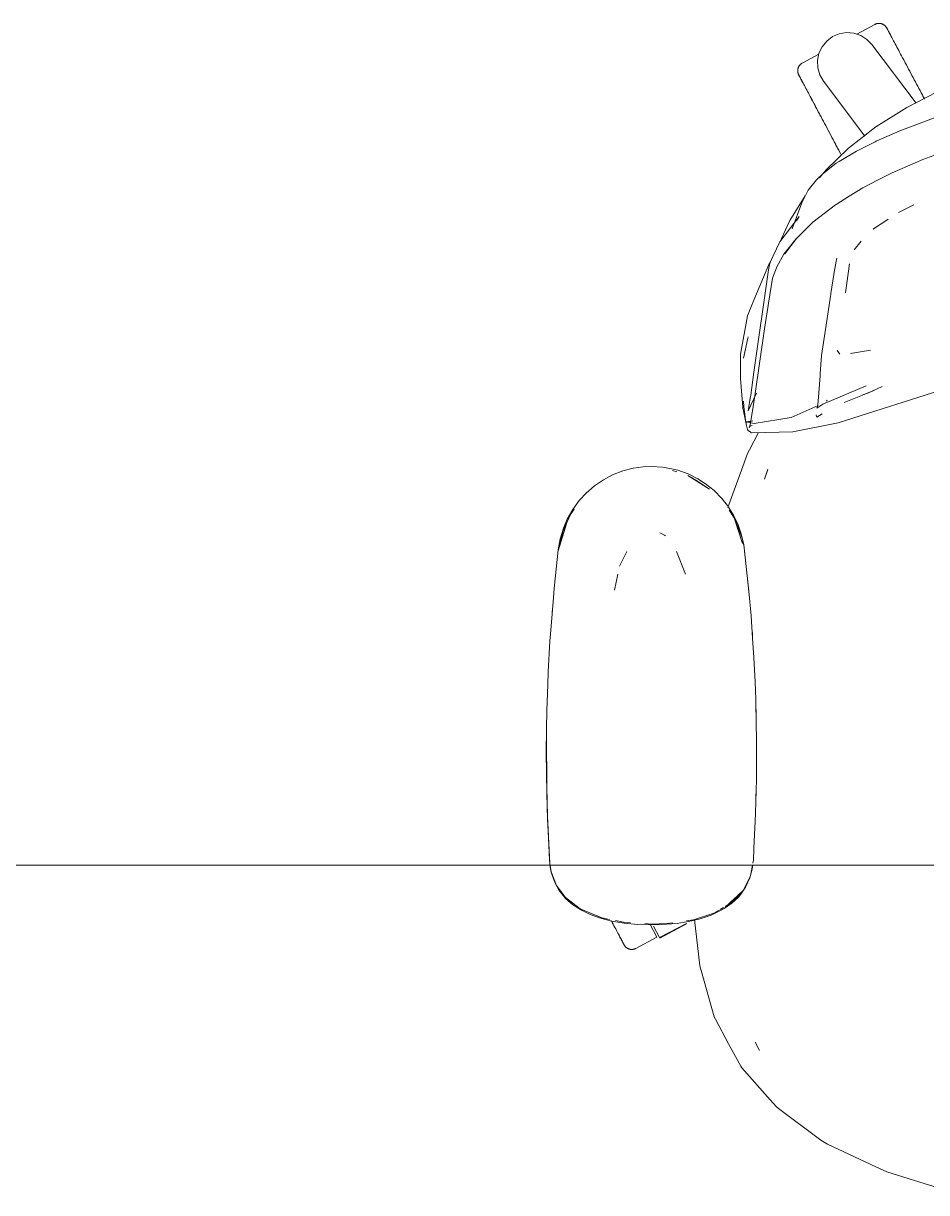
# Model space of a CAD drawing. Header units: millimetres. Extents: x 155927 to 317870, y -36033 to 97293.
# Drawn here: x 168592 to 169009, y 21777 to 22316 of the extents above; entities that cross this region are included whole.
import ezdxf

# ---------------------------------------------------------------- set-up
doc = ezdxf.new("R2010")
doc.units = ezdxf.units.MM
doc.header["$MEASUREMENT"] = 0
doc.layers.add('G-IMPT', color=8, linetype='CONTINUOUS', lineweight=9)
doc.layers.add('I-FURN', color=8, linetype='CONTINUOUS', lineweight=9)

msp = doc.modelspace()

# ---------------------------------------------------------------- linework, layer by layer
at = {"layer": 'G-IMPT'}
for p, q in [((169013.48, 22283.96), (168999.7, 22276.87)), ((168999.7, 22276.87), (168985.41, 22267.9)), ((169015.28, 22273.15), (169000.2, 22267.55)), ((168985.41, 22267.9), (168972.81, 22258.09)), ((168985.57, 22261.3), (168996.52, 22266.07)), ((168996.52, 22266.07), (169000.2, 22267.55)), ((168962.51, 22248.13), (168972.81, 22258.09)), ((168977.11, 22257.08), (168985.12, 22261.08)), ((168985.57, 22261.3), (168985.12, 22261.08)), ((169022.05, 22258.38), (169007.18, 22252.92)), ((168976.51, 22256.77), (168968.51, 22252.04)), ((168977.11, 22257.08), (168976.51, 22256.77)), ((169007.18, 22252.92), (168992.95, 22246.75)), ((168962.51, 22248.13), (168959.51, 22244.46)), ((168961.09, 22246.46), (168967.22, 22251.18)), ((168967.22, 22251.18), (168968.51, 22252.04)), ((168954.21, 22238.7), (168958.07, 22243.57)), ((168958.07, 22243.57), (168961.09, 22246.46)), ((168986.22, 22243.36), (168979.43, 22239.79)), ((168986.22, 22243.36), (168992.95, 22246.75)), ((168953.59, 22237.57), (168952.42, 22235.13)), ((168954.21, 22238.7), (168953.59, 22237.57)), ((168973.2, 22236.02), (168979.43, 22239.79)), ((168945.78, 22224.76), (168952.9, 22236.21)), ((168946.84, 22221), (168951.35, 22232.9)), ((168952.42, 22235.13), (168951.35, 22232.9)), ((168956.41, 22223.95), (168966.85, 22231.97)), ((168967.11, 22232.14), (168966.85, 22231.97)), ((168973.2, 22236.02), (168967.11, 22232.14)), ((168995.97, 22228.52), (169002.94, 22232.06)), ((168950.07, 22226.65), (168941.13, 22214.95)), ((168950.07, 22226.65), (168948.91, 22224.62)), ((168941.8, 22216.13), (168945.78, 22224.76)), ((168956.41, 22223.95), (168948.51, 22216.21)), ((168985.37, 22221.49), (168984.26, 22220.74)), ((168985.37, 22221.49), (168990.5, 22224.99)), ((168990.5, 22224.99), (168991.08, 22225.38)), ((168938.09, 22208.43), (168941.13, 22214.95)), ((168943.09, 22209.25), (168948.51, 22216.21)), ((168948.82, 22216.42), (168943.42, 22209.47)), ((168948.82, 22216.42), (168946.01, 22212.85)), ((168978.73, 22215.22), (168975.4, 22211.31)), ((168943.42, 22209.47), (168946.01, 22212.85)), ((168936.04, 22204.5), (168929.24, 22188.05)), ((168935.88, 22202.07), (168936.52, 22205.06)), ((168936.81, 22205.67), (168936.04, 22204.5)), ((168938.09, 22208.43), (168936.52, 22205.06)), ((168943.09, 22209.25), (168939.81, 22203.41)), ((168967.07, 22205.24), (168966.65, 22203.26)), ((168967.53, 22207.41), (168967.07, 22205.24)), ((168971.45, 22191.37), (168973.23, 22204.72)), ((168973.23, 22204.72), (168973.09, 22204.25)), ((168929.2, 22154.85), (168935.88, 22202.07)), ((168937.84, 22198.2), (168939.59, 22202.99)), ((168939.81, 22203.41), (168939.59, 22202.99)), ((168964.77, 22191.07), (168966.58, 22202.79)), ((168966.58, 22202.79), (168966.65, 22203.26)), ((168937.84, 22198.2), (168936.54, 22190.53)), ((168929.24, 22188.05), (168927.85, 22184.69)), ((168934.14, 22174.76), (168936.54, 22190.53)), ((168962.48, 22176.59), (168964.6, 22189.95)), ((168964.6, 22189.95), (168964.68, 22190.46)), ((168964.77, 22191.07), (168964.68, 22190.46)), ((168926.25, 22180.83), (168927.85, 22184.69)), ((168923.02, 22163.13), (168926.25, 22180.83)), ((168929.59, 22143.89), (168934.14, 22174.76)), ((168962.48, 22176.59), (168960.45, 22162.52)), ((168924.43, 22161.27), (168926.47, 22170.57)), ((168926.47, 22170.57), (168926.62, 22171.15)), ((168923.02, 22163.13), (168922.99, 22156.16)), ((168960.44, 22162.44), (168959.82, 22154.2)), ((168960.44, 22162.44), (168960.45, 22162.52)), ((168968.83, 22163.18), (168967.55, 22164.82)), ((168973.78, 22163.53), (168982.94, 22164.93)), ((168973.78, 22163.53), (168974.13, 22163.58)), ((168922.99, 22156.16), (168922.99, 22151.99)), ((168923.33, 22148.04), (168922.99, 22151.99)), ((168929.2, 22154.85), (168927.76, 22144.19)), ((168959.75, 22153.21), (168959.19, 22145.35)), ((168959.82, 22154.2), (168959.75, 22153.21)), ((168924.14, 22138.71), (168923.33, 22148.04)), ((168926.57, 22137.01), (168930.43, 22145.14)), ((168959.19, 22145.35), (168958.9, 22141.48)), ((168960.97, 22140.04), (168980.95, 22148.48)), ((169018.37, 22147.49), (168968.13, 22131.5)), ((168979.1, 22144.17), (168984.66, 22146.37)), ((168984.21, 22146.2), (168979.1, 22144.17)), ((168979.31, 22144.18), (168984.21, 22146.2)), ((168981.69, 22145.2), (168988.4, 22148.25)), ((168924.65, 22138.88), (168924.44, 22141.47)), ((168927.55, 22142.89), (168926.71, 22137.87)), ((168927.55, 22142.89), (168927.76, 22144.19)), ((168928.48, 22136.04), (168929.59, 22143.89)), ((168946.47, 22133.94), (168958.82, 22139.55)), ((168958.3, 22138.28), (168960.97, 22140.04)), ((168958.89, 22141.4), (168958.59, 22139.02)), ((168958.89, 22141.4), (168958.9, 22141.48)), ((168962.69, 22141.49), (168962.96, 22141.93)), ((168979.31, 22144.18), (168970.84, 22140.93)), ((168924.14, 22138.71), (168924.18, 22138.24)), ((168924.18, 22138.24), (168924.99, 22133.99)), ((168925.17, 22134.2), (168924.65, 22138.88)), ((168924.99, 22133.99), (168925.43, 22131.67)), ((168925.25, 22133.58), (168925.17, 22134.2)), ((168926.57, 22137.01), (168926.71, 22137.87)), ((168927.37, 22129.77), (168928.48, 22136.04)), ((168957.98, 22135.18), (168958, 22135.01)), ((168958, 22135.01), (168958.28, 22134.14)), ((168960.76, 22135.67), (168958.28, 22134.14)), ((168958.28, 22134.14), (168960.75, 22135.63)), ((168958.3, 22134.08), (168958.28, 22134.14)), ((168958.59, 22139), (168958.3, 22138.28)), ((168958.3, 22134.08), (168960.76, 22135.67)), ((168958.59, 22139), (168958.59, 22139.02)), ((168925.25, 22133.58), (168925.78, 22130.3)), ((168928.71, 22132.4), (168925.43, 22131.67)), ((168926.33, 22128.44), (168925.78, 22130.3)), ((168928.71, 22132.4), (168925.84, 22131.91)), ((168925.84, 22131.91), (168929.42, 22131.22)), ((168927.54, 22130.39), (168926.98, 22129.29)), ((168927.37, 22129.79), (168926.98, 22129.29)), ((168927.54, 22130.39), (168927.37, 22129.77)), ((168927.37, 22129.79), (168927.92, 22130.11)), ((168928.41, 22130.19), (168927.92, 22130.11)), ((168946.47, 22133.94), (168929.42, 22131.22)), ((168947.17, 22127.31), (168968.13, 22131.5)), ((168926.33, 22128.44), (168926.65, 22127.9)), ((168926.65, 22127.9), (168927.15, 22127.53)), ((168928.19, 22126.92), (168927.15, 22127.53)), ((168927.77, 22127.4), (168927.15, 22127.53)), ((168927.15, 22127.53), (168927.22, 22127.51)), ((168927.77, 22127.4), (168927.22, 22127.51)), ((168931.37, 22126.99), (168927.23, 22119.08)), ((168947.17, 22127.31), (168928.19, 22126.92)), ((168927.23, 22119.08), (168926.31, 22117.32)), ((168924.12, 22111.35), (168926.31, 22117.32)), ((168859.86, 22105.26), (168864.02, 22107.45)), ((168864.02, 22107.45), (168868.73, 22109.29)), ((168873.6, 22110.55), (168868.73, 22109.29)), ((168873.6, 22110.55), (168878.11, 22111.2)), ((168881.96, 22111.37), (168878.11, 22111.2)), ((168881.96, 22111.37), (168887, 22111.07)), ((168887, 22111.07), (168891.95, 22110.19)), ((168893.64, 22108.83), (168891.61, 22109.45)), ((168891.95, 22110.19), (168894.08, 22109.63)), ((168898.85, 22107.92), (168894.08, 22109.63)), ((168898.75, 22107.27), (168902.43, 22105.11)), ((168898.75, 22107.27), (168908.7, 22100.95)), ((168898.85, 22107.92), (168903.36, 22105.68)), ((168917.17, 22092.41), (168924.12, 22111.35)), ((168935.71, 22110.05), (168934.08, 22105.58)), ((168934.08, 22105.58), (168935.45, 22109.46)), ((168935.71, 22110.05), (168935.45, 22109.46)), ((168855.69, 22102.43), (168851.85, 22099.11)), ((168859.86, 22105.26), (168855.69, 22102.43)), ((168902.43, 22105.11), (168908.7, 22100.95)), ((168903.36, 22105.68), (168906.91, 22103.41)), ((168910.88, 22100.22), (168906.91, 22103.41)), ((168848.69, 22095.67), (168851.85, 22099.11)), ((168910.88, 22100.22), (168914.43, 22096.62)), ((168914.43, 22096.62), (168917.05, 22093.31)), ((168843.18, 22087.15), (168845.69, 22091.59)), ((168846.38, 22091.63), (168844.79, 22089.52)), ((168848.69, 22095.67), (168845.69, 22091.59)), ((168919.78, 22088.98), (168917.05, 22093.31)), ((168920.18, 22087.66), (168917.75, 22091.24)), ((168841.05, 22081.46), (168844.79, 22089.52)), ((168843.18, 22087.15), (168841.37, 22082.91)), ((168919.78, 22088.98), (168921.97, 22084.4)), ((168920.18, 22087.66), (168921.08, 22084.95)), ((168920.18, 22087.66), (168923.99, 22075.81)), ((168923.78, 22078.44), (168920.58, 22086.62)), ((168839.01, 22072.49), (168842.84, 22084.95)), ((168841.05, 22081.46), (168839.14, 22073.06)), ((168841.37, 22082.91), (168839.9, 22078.05)), ((168842.84, 22084.95), (168839.93, 22075.81)), ((168885.79, 22080.75), (168888.01, 22079.74)), ((168921.08, 22084.95), (168923.99, 22075.81)), ((168921.97, 22084.4), (168923.42, 22080.27)), ((168924.58, 22075.31), (168923.42, 22080.27)), ((168839.01, 22073), (168839.9, 22078.05)), ((168839.01, 22072.49), (168839.93, 22075.81)), ((168888.01, 22079.74), (168888.46, 22079.44)), ((168924.36, 22075.38), (168923.78, 22078.44)), ((168924.58, 22075.31), (168927.03, 22052.35)), ((168924.58, 22075.31), (168924.91, 22072.49)), ((168924.58, 22075.31), (168926.93, 22053.87)), ((168837.1, 22055.08), (168839.01, 22073)), ((168870.58, 22072.12), (168867.31, 22065.34)), ((168897.68, 22061.79), (168893.53, 22072.21)), ((168927.03, 22052.35), (168924.91, 22072.49)), ((168864.98, 22054.29), (168866.55, 22061.72)), ((168836.76, 22050.95), (168837.1, 22055.08)), ((168926.93, 22053.87), (168927.91, 22042.47)), ((168835.51, 22035.89), (168836.76, 22050.95)), ((168836.16, 22044.07), (168836.33, 22045.75)), ((168928.64, 22032.19), (168927.91, 22042.47)), ((168835.51, 22035.89), (168835.18, 22030.8)), ((168928.51, 22034.23), (168928.37, 22035.65)), ((168928.51, 22034.23), (168928.6, 22032.33)), ((168928.64, 22032.19), (168929.2, 22023.32)), ((168835.18, 22030.8), (168834.37, 22016.66)), ((168929.74, 22012.01), (168929.2, 22023.32)), ((168834.12, 22010.64), (168834.37, 22016.66)), ((168834.12, 22010.64), (168833.73, 21998.88)), ((168929.74, 22012.01), (168930.04, 22004.13)), ((168833.98, 22005.75), (168833.87, 22003.82)), ((168833.87, 22003.82), (168833.85, 22002.32)), ((168930.33, 21991.82), (168930.04, 22004.13)), ((168930.12, 22000.26), (168930.2, 21998.6)), ((168833.56, 21990.46), (168833.73, 21998.88)), ((168930.2, 21998.6), (168930.2, 21996.52)), ((168833.56, 21990.46), (168833.48, 21979.67)), ((168833.56, 21990.46), (168833.52, 21970.28)), ((168833.56, 21990.46), (168833.68, 21960.44)), ((168930.33, 21991.82), (168930.4, 21986.35)), ((168930.41, 21971.64), (168930.4, 21986.35)), ((168833.68, 21960.44), (168833.48, 21979.67)), ((168833.52, 21970.28), (168833.68, 21960.44)), ((168833.52, 21970.28), (168834.02, 21948.88)), ((168833.52, 21970.28), (168833.98, 21950.09)), ((168833.56, 21970.28), (168833.54, 21968.24)), ((168833.54, 21968.24), (168833.62, 21966.03)), ((168930.36, 21967.13), (168929.98, 21951.46)), ((168930.36, 21967.13), (168930.41, 21971.64)), ((168833.68, 21960.44), (168834.02, 21948.88)), ((168930.07, 21955.5), (168930.18, 21958.18)), ((168930.18, 21960.4), (168930.18, 21958.18)), ((168929.98, 21951.46), (168929.86, 21947.91)), ((168834.02, 21948.88), (168833.98, 21950.09)), ((168833.98, 21950.09), (168835.07, 21928.31)), ((168833.98, 21950.09), (168834.96, 21929.91)), ((168834.02, 21948.88), (168835.07, 21928.31)), ((168929.24, 21935.35), (168929.86, 21947.91)), ((168929.24, 21935.35), (168928.96, 21929.69)), ((168835.07, 21928.31), (168834.96, 21929.91)), ((168928.68, 21928.43), (168928.96, 21929.91)), ((168928.96, 21929.69), (168928.8, 21928.43)), ((168835.07, 21928.31), (168835.32, 21926.66)), ((168835.79, 21924.44), (168835.31, 21927.61)), ((168835.77, 21924.26), (168835.32, 21926.66)), ((168835.77, 21924.26), (168836.14, 21922.92)), ((168835.79, 21924.44), (168838.2, 21918.25)), ((168928.46, 21925.68), (168927.39, 21921.73)), ((168927.59, 21922.57), (168928.53, 21927.61)), ((168928.7, 21927.61), (168928.46, 21925.68)), ((168837.53, 21919.28), (168836.14, 21922.92)), ((168837.53, 21919.28), (168839.49, 21915.84)), ((168925.41, 21917.4), (168927.39, 21921.73)), ((168925.49, 21918.31), (168927.59, 21922.57)), ((168838.2, 21918.25), (168842.37, 21912.62)), ((168839.49, 21915.84), (168842.57, 21912.1)), ((168916.99, 21909.17), (168924.38, 21916.07)), ((168918.61, 21910.58), (168922.15, 21913.66)), ((168919.08, 21910.36), (168924.38, 21916.07)), ((168922.07, 21912.86), (168923.2, 21914.18)), ((168924.38, 21916.07), (168922.15, 21913.66)), ((168925.41, 21917.4), (168923.2, 21914.18)), ((168925.49, 21918.31), (168924.38, 21916.07)), ((168842.37, 21912.62), (168849.16, 21907.41)), ((168845.6, 21909.44), (168842.57, 21912.1)), ((168849.65, 21906.78), (168845.6, 21909.44)), ((168913.7, 21907.15), (168915.14, 21908.01)), ((168919.02, 21909.99), (168915.57, 21907.55)), ((168915.92, 21908.48), (168919.08, 21910.36)), ((168916.99, 21909.17), (168918.46, 21910.45)), ((168922.07, 21912.86), (168919.02, 21909.99)), ((168849.16, 21907.41), (168853.55, 21905.57)), ((168849.65, 21906.78), (168853.72, 21904.8)), ((168859.17, 21903.24), (168853.55, 21905.57)), ((168858.06, 21903.21), (168853.72, 21904.8)), ((168858.06, 21903.21), (168863.54, 21901.78)), ((168859.17, 21903.24), (168862.64, 21902.53)), ((168898.09, 21901.91), (168901.38, 21902.37)), ((168904.47, 21902.8), (168900.54, 21901.82)), ((168901.38, 21902.37), (168910.78, 21905.4)), ((168901.89, 21902.49), (168904.3, 21881.21)), ((168904.47, 21902.8), (168909.56, 21904.54)), ((168909.56, 21904.54), (168914.19, 21906.74)), ((168910.78, 21905.4), (168913.23, 21906.87)), ((168914.19, 21906.74), (168915.57, 21907.55)), ((168869.47, 21900.78), (168863.54, 21901.78)), ((168865.38, 21901.97), (168869.13, 21901.2)), ((168869.13, 21901.2), (168872.34, 21901)), ((168869.47, 21900.78), (168875.62, 21900.22)), ((168881.96, 21900.04), (168875.62, 21900.22)), ((168878.85, 21900.6), (168881.96, 21900.41)), ((168889.12, 21900.64), (168881.96, 21900.41)), ((168886.47, 21900.13), (168881.96, 21900.04)), ((168886.47, 21900.13), (168893.78, 21900.7)), ((168889.12, 21900.64), (168891.91, 21901.04)), ((168900.54, 21901.82), (168893.78, 21900.7)), ((168904.94, 21878.95), (168904.3, 21881.21)), ((168904.94, 21878.95), (168910.95, 21857.6)), ((168910.95, 21857.6), (168911.54, 21856.49)), ((168911.54, 21856.49), (168917.55, 21845.25)), ((168917.55, 21845.25), (168923.14, 21834.82)), ((168930.57, 21844.42), (168929.79, 21846.01)), ((168931.75, 21842.12), (168929.79, 21846.01)), ((168931.75, 21842.12), (168930.57, 21844.42)), ((168923.72, 21834.15), (168923.14, 21834.82)), ((168936.74, 21819.37), (168923.72, 21834.15)), ((168936.74, 21819.37), (168939.61, 21816.11)), ((168940.58, 21815.38), (168939.61, 21816.11)), ((168960.08, 21800.81), (168940.58, 21815.38)), ((168960.08, 21800.81), (168960.85, 21800.35)), ((168960.85, 21800.35), (168962.42, 21799.41)), ((168963.13, 21798.99), (168962.42, 21799.41)), ((168963.13, 21798.99), (168982.78, 21789.72)), ((168982.78, 21789.72), (168983.69, 21789.29)), ((168990.46, 21786.1), (168983.69, 21789.29)), ((168990.46, 21786.1), (169007.73, 21780.78)), ((169007.73, 21780.78), (169021.34, 21776.59))]:
    msp.add_line(p, q, dxfattribs=at)
at = {"layer": 'I-FURN'}
for p, q in [((168985.05, 22315.18), (168976.64, 22310.71)), ((168985.05, 22315.18), (168985.19, 22315.25)), ((168985.19, 22315.25), (168985.34, 22315.32)), ((168985.34, 22315.32), (168985.49, 22315.38)), ((168985.49, 22315.38), (168985.64, 22315.43)), ((168985.64, 22315.43), (168985.79, 22315.48)), ((168985.79, 22315.48), (168985.95, 22315.53)), ((168985.95, 22315.53), (168986.1, 22315.56)), ((168986.1, 22315.56), (168986.26, 22315.59)), ((168986.26, 22315.59), (168986.42, 22315.62)), ((168986.42, 22315.62), (168986.58, 22315.63)), ((168986.58, 22315.63), (168986.74, 22315.65)), ((168986.74, 22315.65), (168986.9, 22315.65)), ((168986.9, 22315.65), (168987.06, 22315.65)), ((168987.06, 22315.65), (168987.23, 22315.64)), ((168987.23, 22315.64), (168987.39, 22315.63)), ((168987.39, 22315.63), (168987.55, 22315.6)), ((168987.55, 22315.6), (168987.7, 22315.58)), ((168987.7, 22315.58), (168987.86, 22315.54)), ((168987.86, 22315.54), (168988.02, 22315.5)), ((168988.02, 22315.5), (168988.17, 22315.46)), ((168988.17, 22315.46), (168988.32, 22315.4)), ((168988.32, 22315.4), (168988.48, 22315.35)), ((168988.48, 22315.35), (168988.62, 22315.28)), ((168988.62, 22315.28), (168988.77, 22315.21)), ((168988.77, 22315.21), (168988.91, 22315.13)), ((168988.91, 22315.13), (168989.05, 22315.05)), ((168989.05, 22315.05), (168989.18, 22314.97)), ((168989.18, 22314.97), (168989.32, 22314.87)), ((168989.32, 22314.87), (168989.44, 22314.78)), ((168989.44, 22314.78), (168989.57, 22314.67)), ((168989.57, 22314.67), (168989.69, 22314.57)), ((168989.69, 22314.57), (168989.8, 22314.45)), ((168989.8, 22314.45), (168989.92, 22314.34)), ((168989.92, 22314.34), (168990.02, 22314.21)), ((168990.02, 22314.21), (168990.12, 22314.09)), ((168990.12, 22314.09), (168990.22, 22313.96)), ((168990.22, 22313.96), (168990.31, 22313.83)), ((168990.31, 22313.83), (168990.4, 22313.69)), ((168990.4, 22313.69), (168990.48, 22313.55)), ((168990.48, 22313.55), (168990.5, 22313.51)), ((168990.5, 22313.51), (168990.51, 22313.49)), ((168990.52, 22313.46), (168990.5, 22313.51)), ((168990.5, 22313.51), (168990.5, 22313.51)), ((168990.51, 22313.49), (168990.54, 22313.43)), ((168990.57, 22313.38), (168990.52, 22313.46)), ((168990.54, 22313.43), (168990.59, 22313.33)), ((168990.63, 22313.26), (168990.57, 22313.38)), ((168990.59, 22313.33), (168990.67, 22313.19)), ((168990.72, 22313.1), (168990.63, 22313.26)), ((168990.67, 22313.19), (168990.76, 22313.01)), ((168990.82, 22312.9), (168990.72, 22313.1)), ((168990.76, 22313.01), (168990.88, 22312.79)), ((168990.95, 22312.66), (168990.82, 22312.9)), ((168990.88, 22312.79), (168991.02, 22312.53)), ((168991.1, 22312.38), (168990.95, 22312.66)), ((168991.02, 22312.53), (168991.17, 22312.24)), ((168991.27, 22312.06), (168991.1, 22312.38)), ((168991.17, 22312.24), (168991.35, 22311.9)), ((168991.46, 22311.7), (168991.27, 22312.06)), ((168991.35, 22311.9), (168991.55, 22311.53)), ((168960.66, 22304.91), (168962.79, 22307.52)), ((168962.79, 22307.52), (168965.49, 22309.55)), ((168965.49, 22309.55), (168968.59, 22310.88)), ((168968.59, 22310.88), (168971.92, 22311.42)), ((168971.92, 22311.42), (168975.28, 22311.16)), ((168975.28, 22311.16), (168978.48, 22310.09)), ((168978.48, 22310.09), (168981.34, 22308.29)), ((168981.34, 22308.29), (168983.68, 22305.86)), ((168991.67, 22311.31), (168991.46, 22311.7)), ((168991.55, 22311.53), (168991.77, 22311.12)), ((168991.9, 22310.88), (168991.67, 22311.31)), ((168991.77, 22311.12), (168992.01, 22310.67)), ((168992.14, 22310.42), (168991.9, 22310.88)), ((168992.01, 22310.67), (168992.26, 22310.19)), ((168992.41, 22309.91), (168992.14, 22310.42)), ((168992.26, 22310.19), (168992.54, 22309.67)), ((168992.69, 22309.38), (168992.41, 22309.91)), ((168992.54, 22309.67), (168992.83, 22309.12)), ((168993, 22308.81), (168992.69, 22309.38)), ((168992.83, 22309.12), (168993.14, 22308.54)), ((168993.32, 22308.21), (168993, 22308.81)), ((168993.65, 22307.57), (168993.32, 22308.21)), ((168994.01, 22306.91), (168993.65, 22307.57)), ((168994.38, 22306.22), (168994.01, 22306.91)), ((168959.13, 22301.4), (168951.55, 22297.37)), ((168958.55, 22298.55), (168959.22, 22301.86)), ((168959.22, 22301.86), (168960.66, 22304.91)), ((168983.68, 22305.86), (169004.07, 22278.8)), ((168994.76, 22305.49), (168994.38, 22306.22)), ((168995.16, 22304.74), (168994.76, 22305.49)), ((168995.57, 22303.97), (168995.16, 22304.74)), ((168996, 22303.17), (168995.57, 22303.97)), ((168996.43, 22302.34), (168996, 22303.17)), ((168996.89, 22301.5), (168996.43, 22302.34)), ((168997.35, 22300.63), (168996.89, 22301.5)), ((168949.85, 22295.64), (168949.92, 22295.78)), ((168949.92, 22295.78), (168950.01, 22295.92)), ((168950.01, 22295.92), (168950.09, 22296.06)), ((168950.09, 22296.06), (168950.19, 22296.19)), ((168950.19, 22296.19), (168950.28, 22296.32)), ((168950.28, 22296.32), (168950.39, 22296.44)), ((168950.39, 22296.44), (168950.49, 22296.56)), ((168950.49, 22296.56), (168950.61, 22296.68)), ((168950.61, 22296.68), (168950.72, 22296.79)), ((168950.72, 22296.79), (168950.84, 22296.89)), ((168950.84, 22296.89), (168950.97, 22296.99)), ((168950.97, 22296.99), (168951.1, 22297.09)), ((168951.1, 22297.09), (168951.23, 22297.18)), ((168951.23, 22297.18), (168951.37, 22297.27)), ((168951.37, 22297.27), (168951.51, 22297.35)), ((168951.51, 22297.35), (168951.55, 22297.37)), ((168958.69, 22295.18), (168958.55, 22298.55)), ((168997.82, 22299.74), (168997.35, 22300.63)), ((168998.3, 22298.84), (168997.82, 22299.74)), ((168998.04, 22299.33), (168998.52, 22298.41)), ((168998.79, 22297.91), (168998.3, 22298.84)), ((168998.52, 22298.41), (168999.02, 22297.48)), ((168999.29, 22296.98), (168998.79, 22297.91)), ((168999.02, 22297.48), (168999.52, 22296.54)), ((168999.79, 22296.02), (168999.29, 22296.98)), ((168999.52, 22296.54), (169000.03, 22295.58)), ((169000.31, 22295.06), (168999.79, 22296.02)), ((168949.41, 22293.93), (168949.42, 22294.1)), ((168949.41, 22293.77), (168949.41, 22293.93)), ((168949.41, 22293.61), (168949.41, 22293.77)), ((168949.42, 22293.45), (168949.41, 22293.61)), ((168949.42, 22294.1), (168949.43, 22294.26)), ((168949.44, 22293.29), (168949.42, 22293.45)), ((168949.43, 22294.26), (168949.46, 22294.42)), ((168949.47, 22293.13), (168949.44, 22293.29)), ((168949.46, 22294.42), (168949.48, 22294.57)), ((168949.5, 22292.97), (168949.47, 22293.13)), ((168949.48, 22294.57), (168949.52, 22294.73)), ((168949.53, 22292.82), (168949.5, 22292.97)), ((168949.52, 22294.73), (168949.56, 22294.89)), ((168949.58, 22292.66), (168949.53, 22292.82)), ((168949.56, 22294.89), (168949.6, 22295.04)), ((168949.62, 22292.51), (168949.58, 22292.66)), ((168949.6, 22295.04), (168949.66, 22295.2)), ((168949.68, 22292.36), (168949.62, 22292.51)), ((168949.66, 22295.2), (168949.71, 22295.35)), ((168949.74, 22292.21), (168949.68, 22292.36)), ((168949.71, 22295.35), (168949.78, 22295.49)), ((168949.81, 22292.06), (168949.74, 22292.21)), ((168949.78, 22295.49), (168949.85, 22295.64)), ((168949.88, 22291.92), (168949.81, 22292.06)), ((168949.88, 22291.91), (168949.88, 22291.92)), ((168949.88, 22291.92), (168949.89, 22291.9)), ((168949.91, 22291.87), (168949.88, 22291.91)), ((168949.89, 22291.9), (168949.92, 22291.84)), ((168949.95, 22291.79), (168949.91, 22291.87)), ((168949.92, 22291.84), (168949.98, 22291.74)), ((168950.01, 22291.66), (168949.95, 22291.79)), ((168949.98, 22291.74), (168950.05, 22291.6)), ((168950.1, 22291.5), (168950.01, 22291.66)), ((168950.05, 22291.6), (168950.15, 22291.42)), ((168950.21, 22291.3), (168950.1, 22291.5)), ((168950.15, 22291.42), (168950.26, 22291.2)), ((168950.34, 22291.06), (168950.21, 22291.3)), ((168950.26, 22291.2), (168950.4, 22290.94)), ((168950.48, 22290.78), (168950.34, 22291.06)), ((168950.4, 22290.94), (168950.56, 22290.64)), ((168950.65, 22290.46), (168950.48, 22290.78)), ((168950.56, 22290.64), (168950.74, 22290.3)), ((168950.84, 22290.11), (168950.65, 22290.46)), ((168950.74, 22290.3), (168950.94, 22289.93)), ((168959.64, 22291.94), (168958.69, 22295.18)), ((168961.33, 22289.02), (168959.64, 22291.94)), ((169000.03, 22295.58), (169000.55, 22294.61)), ((169000.83, 22294.09), (169000.31, 22295.06)), ((169000.55, 22294.61), (169001.07, 22293.63)), ((169001.35, 22293.1), (169000.83, 22294.09)), ((169001.07, 22293.63), (169001.59, 22292.65)), ((169001.88, 22292.11), (169001.35, 22293.1)), ((169001.59, 22292.65), (169002.12, 22291.65)), ((169002.41, 22291.11), (169001.88, 22292.11)), ((169002.12, 22291.65), (169002.65, 22290.65)), ((169002.94, 22290.11), (169002.41, 22291.11)), ((169002.65, 22290.65), (169003.18, 22289.65)), ((168951.05, 22289.72), (168950.84, 22290.11)), ((168950.94, 22289.93), (168951.15, 22289.52)), ((168951.28, 22289.29), (168951.05, 22289.72)), ((168951.15, 22289.52), (168951.39, 22289.08)), ((168951.53, 22288.82), (168951.28, 22289.29)), ((168951.39, 22289.08), (168951.65, 22288.59)), ((168951.79, 22288.32), (168951.53, 22288.82)), ((168951.65, 22288.59), (168951.92, 22288.08)), ((168952.08, 22287.78), (168951.79, 22288.32)), ((168951.92, 22288.08), (168952.22, 22287.53)), ((168952.38, 22287.21), (168952.08, 22287.78)), ((168952.22, 22287.53), (168952.53, 22286.94)), ((168952.53, 22286.94), (168952.85, 22286.33)), ((168952.85, 22286.33), (168953.2, 22285.68)), ((168953.2, 22285.68), (168953.56, 22285)), ((168953.56, 22285), (168953.93, 22284.29)), ((168980.4, 22263.71), (168961.33, 22289.02)), ((169003.47, 22289.11), (169002.94, 22290.11)), ((169003.18, 22289.65), (169003.72, 22288.65)), ((169004.01, 22288.1), (169003.47, 22289.11)), ((169003.72, 22288.65), (169004.25, 22287.64)), ((169004.54, 22287.1), (169004.01, 22288.1)), ((169004.25, 22287.64), (169004.79, 22286.64)), ((169005.07, 22286.1), (169004.54, 22287.1)), ((169004.79, 22286.64), (169005.32, 22285.64)), ((169005.61, 22285.1), (169005.07, 22286.1)), ((169005.32, 22285.64), (169005.85, 22284.64)), ((169006.13, 22284.1), (169005.61, 22285.1)), ((168953.93, 22284.29), (168954.33, 22283.56)), ((168954.33, 22283.56), (168954.73, 22282.8)), ((168954.73, 22282.8), (168955.15, 22282.01)), ((168955.15, 22282.01), (168955.58, 22281.2)), ((168955.58, 22281.2), (168956.03, 22280.36)), ((168956.27, 22279.9), (168955.82, 22280.75)), ((168956.03, 22280.36), (168956.48, 22279.5)), ((168956.73, 22279.03), (168956.27, 22279.9)), ((168956.48, 22279.5), (168956.95, 22278.63)), ((169005.85, 22284.64), (169006.38, 22283.65)), ((169006.66, 22283.12), (169006.13, 22284.1)), ((169006.38, 22283.65), (169006.9, 22282.66)), ((169007.18, 22282.14), (169006.66, 22283.12)), ((169006.9, 22282.66), (169007.42, 22281.69)), ((169007.69, 22281.17), (169007.18, 22282.14)), ((169007.42, 22281.69), (169007.93, 22280.73)), ((168957.2, 22278.15), (168956.73, 22279.03)), ((168956.95, 22278.63), (168957.42, 22277.73)), ((168957.68, 22277.24), (168957.2, 22278.15)), ((168957.42, 22277.73), (168957.91, 22276.82)), ((168958.17, 22276.32), (168957.68, 22277.24)), ((168957.91, 22276.82), (168958.4, 22275.89)), ((168958.67, 22275.38), (168958.17, 22276.32)), ((168958.4, 22275.89), (168958.91, 22274.94)), ((168959.18, 22274.43), (168958.67, 22275.38)), ((168958.91, 22274.94), (168959.41, 22273.99)), ((168959.69, 22273.46), (168959.18, 22274.43)), ((168959.41, 22273.99), (168959.93, 22273.02)), ((168960.21, 22272.49), (168959.69, 22273.46)), ((168959.93, 22273.02), (168960.45, 22272.04)), ((168960.73, 22271.51), (168960.21, 22272.49)), ((168960.45, 22272.04), (168960.97, 22271.05)), ((168961.26, 22270.52), (168960.73, 22271.51)), ((168960.97, 22271.05), (168961.5, 22270.06)), ((168961.79, 22269.52), (168961.26, 22270.52)), ((168961.5, 22270.06), (168962.03, 22269.06)), ((168962.32, 22268.52), (168961.79, 22269.52)), ((168962.03, 22269.06), (168962.57, 22268.06)), ((168962.86, 22267.51), (168962.32, 22268.52)), ((168962.57, 22268.06), (168963.1, 22267.05)), ((168963.39, 22266.51), (168962.86, 22267.51)), ((168963.1, 22267.05), (168963.64, 22266.05)), ((168963.93, 22265.5), (168963.39, 22266.51)), ((168963.64, 22266.05), (168964.17, 22265.04)), ((168964.46, 22264.5), (168963.93, 22265.5)), ((168964.17, 22265.04), (168964.7, 22264.04)), ((168964.99, 22263.5), (168964.46, 22264.5)), ((168964.7, 22264.04), (168965.23, 22263.04)), ((168965.52, 22262.51), (168964.99, 22263.5)), ((168965.23, 22263.04), (168965.76, 22262.05)), ((168966.04, 22261.52), (168965.52, 22262.51)), ((168965.76, 22262.05), (168966.28, 22261.07)), ((168966.56, 22260.54), (168966.04, 22261.52)), ((168966.28, 22261.07), (168966.8, 22260.09)), ((168967.08, 22259.57), (168966.56, 22260.54)), ((168966.8, 22260.09), (168967.31, 22259.13)), ((168967.59, 22258.61), (168967.08, 22259.57)), ((168967.31, 22259.13), (168967.82, 22258.18)), ((168968.09, 22257.67), (168967.59, 22258.61)), ((168967.82, 22258.18), (168968.32, 22257.24)), ((168968.58, 22256.74), (168968.09, 22257.67)), ((168968.32, 22257.24), (168968.81, 22256.32)), ((168969.07, 22255.83), (168968.58, 22256.74)), ((168968.81, 22256.32), (168969.29, 22255.41)), ((169846.96, 21927.61), (168446.96, 21927.61)), ((168446.96, 21927.61), (169846.96, 21927.61)), ((168863.42, 21902), (168863.86, 21901.18)), ((168863.86, 21901.18), (168864.29, 21900.38)), ((168864.29, 21900.38), (168864.7, 21899.6)), ((168864.7, 21899.6), (168865.1, 21898.85)), ((168865.1, 21898.85), (168865.48, 21898.13)), ((168865.48, 21898.13), (168865.85, 21897.44)), ((168865.85, 21897.44), (168866.2, 21896.77)), ((168866.2, 21896.77), (168866.54, 21896.14)), ((168884.5, 21894.32), (168881.5, 21899.95)), ((168885.73, 21894.13), (168882.91, 21899.43)), ((168898.09, 21900.71), (168885.73, 21894.13)), ((168885.82, 21893.96), (168898.18, 21900.54)), ((168898.04, 21900.8), (168898.09, 21900.71)), ((168866.54, 21896.14), (168866.86, 21895.54)), ((168867.03, 21895.23), (168866.71, 21895.81)), ((168866.86, 21895.54), (168867.16, 21894.97)), ((168867.32, 21894.67), (168867.03, 21895.23)), ((168867.16, 21894.97), (168867.45, 21894.43)), ((168867.59, 21894.16), (168867.32, 21894.67)), ((168867.45, 21894.43), (168867.71, 21893.93)), ((168867.85, 21893.68), (168867.59, 21894.16)), ((168867.71, 21893.93), (168867.96, 21893.47)), ((168868.09, 21893.23), (168867.85, 21893.68)), ((168867.96, 21893.47), (168868.19, 21893.04)), ((168868.3, 21892.82), (168868.09, 21893.23)), ((168868.19, 21893.04), (168868.4, 21892.64)), ((168868.5, 21892.45), (168868.3, 21892.82)), ((168868.4, 21892.64), (168868.59, 21892.29)), ((168868.68, 21892.11), (168868.5, 21892.45)), ((168868.59, 21892.29), (168868.76, 21891.97)), ((168868.84, 21891.81), (168868.68, 21892.11)), ((168868.76, 21891.97), (168868.91, 21891.69)), ((168868.98, 21891.56), (168868.84, 21891.81)), ((168868.91, 21891.69), (168869.03, 21891.45)), ((168869.09, 21891.34), (168868.98, 21891.56)), ((168869.03, 21891.45), (168869.14, 21891.25)), ((168874.81, 21889.17), (168884.5, 21894.32)), ((168869.19, 21891.16), (168869.09, 21891.34)), ((168869.14, 21891.25), (168869.23, 21891.09)), ((168869.26, 21891.02), (168869.19, 21891.16)), ((168869.23, 21891.09), (168869.29, 21890.96)), ((168869.32, 21890.92), (168869.26, 21891.02)), ((168869.29, 21890.96), (168869.33, 21890.88)), ((168869.35, 21890.86), (168869.32, 21890.92)), ((168869.33, 21890.88), (168869.36, 21890.84)), ((168869.36, 21890.84), (168869.35, 21890.86)), ((168869.38, 21890.8), (168869.36, 21890.84)), ((168869.36, 21890.84), (168869.36, 21890.84)), ((168869.46, 21890.66), (168869.38, 21890.8)), ((168869.55, 21890.52), (168869.46, 21890.66)), ((168869.64, 21890.39), (168869.55, 21890.52)), ((168869.73, 21890.26), (168869.64, 21890.39)), ((168869.83, 21890.13), (168869.73, 21890.26)), ((168869.94, 21890.01), (168869.83, 21890.13)), ((168870.05, 21889.89), (168869.94, 21890.01)), ((168870.17, 21889.78), (168870.05, 21889.89)), ((168870.29, 21889.67), (168870.17, 21889.78)), ((168870.41, 21889.57), (168870.29, 21889.67)), ((168870.54, 21889.47), (168870.41, 21889.57)), ((168870.67, 21889.38), (168870.54, 21889.47)), ((168870.81, 21889.29), (168870.67, 21889.38)), ((168870.95, 21889.21), (168870.81, 21889.29)), ((168871.09, 21889.14), (168870.95, 21889.21)), ((168871.23, 21889.07), (168871.09, 21889.14)), ((168871.38, 21889), (168871.23, 21889.07)), ((168871.53, 21888.94), (168871.38, 21889)), ((168871.68, 21888.89), (168871.53, 21888.94)), ((168871.84, 21888.84), (168871.68, 21888.89)), ((168871.99, 21888.8), (168871.84, 21888.84)), ((168872.15, 21888.77), (168871.99, 21888.8)), ((168872.31, 21888.74), (168872.15, 21888.77)), ((168872.47, 21888.72), (168872.31, 21888.74)), ((168872.63, 21888.71), (168872.47, 21888.72)), ((168872.79, 21888.7), (168872.63, 21888.71)), ((168872.95, 21888.7), (168872.79, 21888.7)), ((168873.11, 21888.7), (168872.95, 21888.7)), ((168873.28, 21888.71), (168873.11, 21888.7)), ((168873.44, 21888.73), (168873.28, 21888.71)), ((168873.6, 21888.75), (168873.44, 21888.73)), ((168873.75, 21888.78), (168873.6, 21888.75)), ((168873.91, 21888.82), (168873.75, 21888.78)), ((168874.07, 21888.86), (168873.91, 21888.82)), ((168874.22, 21888.91), (168874.07, 21888.86)), ((168874.37, 21888.97), (168874.22, 21888.91)), ((168874.52, 21889.03), (168874.37, 21888.97)), ((168874.67, 21889.1), (168874.52, 21889.03)), ((168874.81, 21889.17), (168874.67, 21889.1))]:
    msp.add_line(p, q, dxfattribs=at)

doc.saveas('drawing.dxf')
